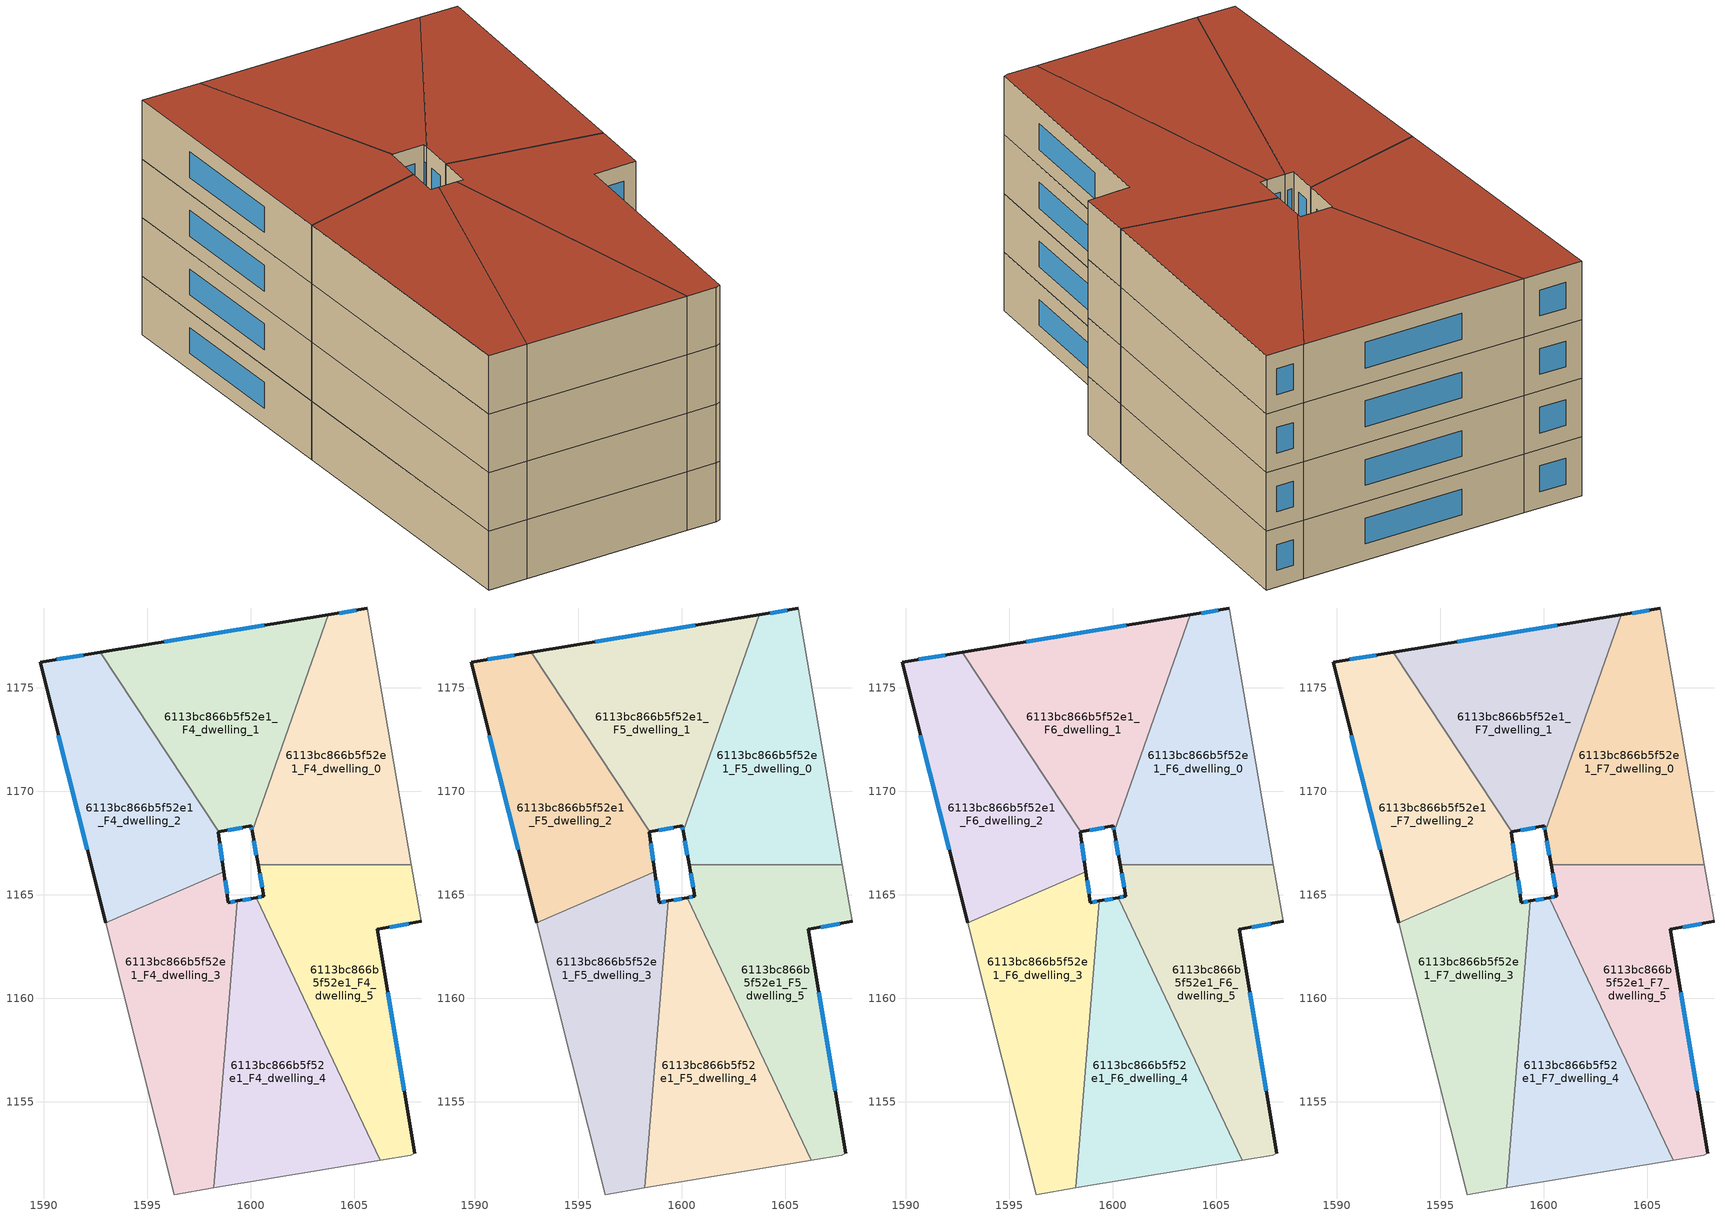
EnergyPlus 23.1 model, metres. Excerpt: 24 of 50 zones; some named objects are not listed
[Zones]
6113bc866b5f52e1_F4_dwelling_0
 floor to 6113bc866b5f52e1_F3_dwelling_0 (EU_floor_Construction): 1605.63,1178.84 1607.76,1166.46 1600.35,1166.46 1600.07,1168.08 1603.75,1178.53 z12
 wall outside (EU_wall_Construction): 1600.07,1168.08 1600.35,1166.46 / 1605.63,1178.84 1603.75,1178.53 z12:15
 wall to 6113bc866b5f52e1_F4_dwelling_5 (EU_wall_Construction): 1600.35,1166.46 1607.76,1166.46 z12:15
 wall to 6113bc866b5f52e1_F4_dwelling_1 (EU_wall_Construction): 1603.75,1178.53 1600.07,1168.08 z12:15
 wall adiabatic (EU_wall_Construction): 1607.76,1166.46 1605.63,1178.84 z12:15
 window (EU_Window_Construction): 1600.15,1167.63 1600.27,1166.92 / 1605.1,1178.75 1604.27,1178.62 z12.84:14.16
6113bc866b5f52e1_F4_dwelling_1
 floor to 6113bc866b5f52e1_F3_dwelling_1 (EU_floor_Construction): 1603.75,1178.53 1600.07,1168.08 1600.02,1168.33 1598.46,1168.04 1592.74,1176.72 z12
 wall outside (EU_wall_Construction): 1598.46,1168.04 1600.02,1168.33 1600.07,1168.08 / 1603.75,1178.53 1592.74,1176.72 z12:15
 wall to 6113bc866b5f52e1_F4_dwelling_2 (EU_wall_Construction): 1592.74,1176.72 1598.46,1168.04 z12:15
 window (EU_Window_Construction): 1600.04,1168.26 1600.06,1168.15 / 1598.9,1168.12 1599.59,1168.25 / 1600.66,1178.02 1595.82,1177.23 z12.84:14.16
6113bc866b5f52e1_F4_dwelling_2
 floor to 6113bc866b5f52e1_F3_dwelling_2 (EU_floor_Construction): 1592.74,1176.72 1598.46,1168.04 1598.42,1168.03 1598.7,1166.12 1593,1163.66 1589.82,1176.24 z12
 wall outside (EU_wall_Construction): 1598.7,1166.12 1598.42,1168.03 1598.46,1168.04 / 1592.74,1176.72 1589.82,1176.24 1593,1163.66 z12:15
 wall to 6113bc866b5f52e1_F4_dwelling_3 (EU_wall_Construction): 1593,1163.66 1598.7,1166.12 z12:15
 window (EU_Window_Construction): 1598.62,1166.66 1598.5,1167.5 / 1590.71,1172.72 1592.11,1167.19 / 1591.92,1176.59 1590.64,1176.38 z12.84:14.16
6113bc866b5f52e1_F4_dwelling_3
 floor to 6113bc866b5f52e1_F3_dwelling_3 (EU_floor_Construction): 1598.7,1166.12 1598.92,1164.63 1599.36,1164.71 1598.22,1150.84 1596.32,1150.52 1593,1163.66 z12
 wall outside (EU_wall_Construction): 1599.36,1164.71 1598.92,1164.63 1598.7,1166.12 z12:15
 wall to 6113bc866b5f52e1_F4_dwelling_4 (EU_wall_Construction): 1598.22,1150.84 1599.36,1164.71 z12:15
 wall adiabatic (EU_wall_Construction): 1593,1163.66 1596.32,1150.52 1598.22,1150.84 z12:15
 window (EU_Window_Construction): 1598.86,1165.05 1598.76,1165.7 / 1599.24,1164.69 1599.04,1164.65 z12.84:14.16
6113bc866b5f52e1_F4_dwelling_4
 floor to 6113bc866b5f52e1_F3_dwelling_4 (EU_floor_Construction): 1600.26,1164.87 1606.25,1152.17 1598.22,1150.84 1599.36,1164.71 z12
 wall outside (EU_wall_Construction): 1600.26,1164.87 1599.36,1164.71 z12:15
 wall to 6113bc866b5f52e1_F4_dwelling_5 (EU_wall_Construction): 1606.25,1152.17 1600.26,1164.87 z12:15
 wall adiabatic (EU_wall_Construction): 1598.22,1150.84 1606.25,1152.17 z12:15
 window (EU_Window_Construction): 1600.01,1164.82 1599.61,1164.75 z12.84:14.16
6113bc866b5f52e1_F4_dwelling_5
 floor to 6113bc866b5f52e1_F3_dwelling_5 (EU_floor_Construction): 1607.76,1166.46 1608.23,1163.73 1606.13,1163.33 1607.93,1152.52 1607.72,1152.42 1606.25,1152.17 1600.26,1164.87 1600.62,1164.93 1600.35,1166.46 z12
 wall outside (EU_wall_Construction): 1600.35,1166.46 1600.62,1164.93 1600.26,1164.87 / 1607.93,1152.52 1606.13,1163.33 1608.23,1163.73 z12:15
 wall adiabatic (EU_wall_Construction): 1608.23,1163.73 1607.76,1166.46 / 1606.25,1152.17 1607.72,1152.42 1607.93,1152.52 z12:15
 window (EU_Window_Construction): 1600.52,1164.91 1600.36,1164.88 / 1600.43,1166.03 1600.55,1165.36 / 1606.72,1163.44 1607.64,1163.61 / 1607.42,1155.55 1606.63,1160.3 z12.84:14.16
6113bc866b5f52e1_F5_dwelling_0
 floor to 6113bc866b5f52e1_F4_dwelling_0 (EU_floor_Construction): 1605.63,1178.84 1607.76,1166.46 1600.35,1166.46 1600.07,1168.08 1603.75,1178.53 z15
 wall outside (EU_wall_Construction): 1600.07,1168.08 1600.35,1166.46 / 1605.63,1178.84 1603.75,1178.53 z15:18
 wall to 6113bc866b5f52e1_F5_dwelling_5 (EU_wall_Construction): 1600.35,1166.46 1607.76,1166.46 z15:18
 wall to 6113bc866b5f52e1_F5_dwelling_1 (EU_wall_Construction): 1603.75,1178.53 1600.07,1168.08 z15:18
 wall adiabatic (EU_wall_Construction): 1607.76,1166.46 1605.63,1178.84 z15:18
 window (EU_Window_Construction): 1600.15,1167.63 1600.27,1166.92 / 1605.1,1178.75 1604.27,1178.62 z15.84:17.16
6113bc866b5f52e1_F5_dwelling_1
 floor to 6113bc866b5f52e1_F4_dwelling_1 (EU_floor_Construction): 1603.75,1178.53 1600.07,1168.08 1600.02,1168.33 1598.46,1168.04 1592.74,1176.72 z15
 wall outside (EU_wall_Construction): 1598.46,1168.04 1600.02,1168.33 1600.07,1168.08 / 1603.75,1178.53 1592.74,1176.72 z15:18
 wall to 6113bc866b5f52e1_F5_dwelling_2 (EU_wall_Construction): 1592.74,1176.72 1598.46,1168.04 z15:18
 window (EU_Window_Construction): 1600.04,1168.26 1600.06,1168.15 / 1598.9,1168.12 1599.59,1168.25 / 1600.66,1178.02 1595.82,1177.23 z15.84:17.16
6113bc866b5f52e1_F5_dwelling_2
 floor to 6113bc866b5f52e1_F4_dwelling_2 (EU_floor_Construction): 1592.74,1176.72 1598.46,1168.04 1598.42,1168.03 1598.7,1166.12 1593,1163.66 1589.82,1176.24 z15
 wall outside (EU_wall_Construction): 1598.7,1166.12 1598.42,1168.03 1598.46,1168.04 / 1592.74,1176.72 1589.82,1176.24 1593,1163.66 z15:18
 wall to 6113bc866b5f52e1_F5_dwelling_3 (EU_wall_Construction): 1593,1163.66 1598.7,1166.12 z15:18
 window (EU_Window_Construction): 1598.62,1166.66 1598.5,1167.5 / 1590.71,1172.72 1592.11,1167.19 / 1591.92,1176.59 1590.64,1176.38 z15.84:17.16
6113bc866b5f52e1_F5_dwelling_3
 floor to 6113bc866b5f52e1_F4_dwelling_3 (EU_floor_Construction): 1598.7,1166.12 1598.92,1164.63 1599.36,1164.71 1598.22,1150.84 1596.32,1150.52 1593,1163.66 z15
 wall outside (EU_wall_Construction): 1599.36,1164.71 1598.92,1164.63 1598.7,1166.12 z15:18
 wall to 6113bc866b5f52e1_F5_dwelling_4 (EU_wall_Construction): 1598.22,1150.84 1599.36,1164.71 z15:18
 wall adiabatic (EU_wall_Construction): 1593,1163.66 1596.32,1150.52 1598.22,1150.84 z15:18
 window (EU_Window_Construction): 1598.86,1165.05 1598.76,1165.7 / 1599.24,1164.69 1599.04,1164.65 z15.84:17.16
6113bc866b5f52e1_F5_dwelling_4
 floor to 6113bc866b5f52e1_F4_dwelling_4 (EU_floor_Construction): 1600.26,1164.87 1606.25,1152.17 1598.22,1150.84 1599.36,1164.71 z15
 wall outside (EU_wall_Construction): 1600.26,1164.87 1599.36,1164.71 z15:18
 wall to 6113bc866b5f52e1_F5_dwelling_5 (EU_wall_Construction): 1606.25,1152.17 1600.26,1164.87 z15:18
 wall adiabatic (EU_wall_Construction): 1598.22,1150.84 1606.25,1152.17 z15:18
 window (EU_Window_Construction): 1600.01,1164.82 1599.61,1164.75 z15.84:17.16
6113bc866b5f52e1_F5_dwelling_5
 floor to 6113bc866b5f52e1_F4_dwelling_5 (EU_floor_Construction): 1607.76,1166.46 1608.23,1163.73 1606.13,1163.33 1607.93,1152.52 1607.72,1152.42 1606.25,1152.17 1600.26,1164.87 1600.62,1164.93 1600.35,1166.46 z15
 wall outside (EU_wall_Construction): 1600.35,1166.46 1600.62,1164.93 1600.26,1164.87 / 1607.93,1152.52 1606.13,1163.33 1608.23,1163.73 z15:18
 wall adiabatic (EU_wall_Construction): 1608.23,1163.73 1607.76,1166.46 / 1606.25,1152.17 1607.72,1152.42 1607.93,1152.52 z15:18
 window (EU_Window_Construction): 1600.52,1164.91 1600.36,1164.88 / 1600.43,1166.03 1600.55,1165.36 / 1606.72,1163.44 1607.64,1163.61 / 1607.42,1155.55 1606.63,1160.3 z15.84:17.16
6113bc866b5f52e1_F6_dwelling_0
 floor to 6113bc866b5f52e1_F5_dwelling_0 (EU_floor_Construction): 1605.63,1178.84 1607.76,1166.46 1600.35,1166.46 1600.07,1168.08 1603.75,1178.53 z18
 wall outside (EU_wall_Construction): 1600.07,1168.08 1600.35,1166.46 / 1605.63,1178.84 1603.75,1178.53 z18:21
 wall to 6113bc866b5f52e1_F6_dwelling_5 (EU_wall_Construction): 1600.35,1166.46 1607.76,1166.46 z18:21
 wall to 6113bc866b5f52e1_F6_dwelling_1 (EU_wall_Construction): 1603.75,1178.53 1600.07,1168.08 z18:21
 wall adiabatic (EU_wall_Construction): 1607.76,1166.46 1605.63,1178.84 z18:21
 window (EU_Window_Construction): 1600.15,1167.63 1600.27,1166.92 / 1605.1,1178.75 1604.27,1178.62 z18.84:20.16
6113bc866b5f52e1_F6_dwelling_1
 floor to 6113bc866b5f52e1_F5_dwelling_1 (EU_floor_Construction): 1603.75,1178.53 1600.07,1168.08 1600.02,1168.33 1598.46,1168.04 1592.74,1176.72 z18
 wall outside (EU_wall_Construction): 1598.46,1168.04 1600.02,1168.33 1600.07,1168.08 / 1603.75,1178.53 1592.74,1176.72 z18:21
 wall to 6113bc866b5f52e1_F6_dwelling_2 (EU_wall_Construction): 1592.74,1176.72 1598.46,1168.04 z18:21
 window (EU_Window_Construction): 1600.04,1168.26 1600.06,1168.15 / 1598.9,1168.12 1599.59,1168.25 / 1600.66,1178.02 1595.82,1177.23 z18.84:20.16
6113bc866b5f52e1_F6_dwelling_2
 floor to 6113bc866b5f52e1_F5_dwelling_2 (EU_floor_Construction): 1592.74,1176.72 1598.46,1168.04 1598.42,1168.03 1598.7,1166.12 1593,1163.66 1589.82,1176.24 z18
 wall outside (EU_wall_Construction): 1598.7,1166.12 1598.42,1168.03 1598.46,1168.04 / 1592.74,1176.72 1589.82,1176.24 1593,1163.66 z18:21
 wall to 6113bc866b5f52e1_F6_dwelling_3 (EU_wall_Construction): 1593,1163.66 1598.7,1166.12 z18:21
 window (EU_Window_Construction): 1598.62,1166.66 1598.5,1167.5 / 1590.71,1172.72 1592.11,1167.19 / 1591.92,1176.59 1590.64,1176.38 z18.84:20.16
6113bc866b5f52e1_F6_dwelling_3
 floor to 6113bc866b5f52e1_F5_dwelling_3 (EU_floor_Construction): 1598.7,1166.12 1598.92,1164.63 1599.36,1164.71 1598.22,1150.84 1596.32,1150.52 1593,1163.66 z18
 wall outside (EU_wall_Construction): 1599.36,1164.71 1598.92,1164.63 1598.7,1166.12 z18:21
 wall to 6113bc866b5f52e1_F6_dwelling_4 (EU_wall_Construction): 1598.22,1150.84 1599.36,1164.71 z18:21
 wall adiabatic (EU_wall_Construction): 1593,1163.66 1596.32,1150.52 1598.22,1150.84 z18:21
 window (EU_Window_Construction): 1598.86,1165.05 1598.76,1165.7 / 1599.24,1164.69 1599.04,1164.65 z18.84:20.16
6113bc866b5f52e1_F6_dwelling_4
 floor to 6113bc866b5f52e1_F5_dwelling_4 (EU_floor_Construction): 1600.26,1164.87 1606.25,1152.17 1598.22,1150.84 1599.36,1164.71 z18
 wall outside (EU_wall_Construction): 1600.26,1164.87 1599.36,1164.71 z18:21
 wall to 6113bc866b5f52e1_F6_dwelling_5 (EU_wall_Construction): 1606.25,1152.17 1600.26,1164.87 z18:21
 wall adiabatic (EU_wall_Construction): 1598.22,1150.84 1606.25,1152.17 z18:21
 window (EU_Window_Construction): 1600.01,1164.82 1599.61,1164.75 z18.84:20.16
6113bc866b5f52e1_F6_dwelling_5
 floor to 6113bc866b5f52e1_F5_dwelling_5 (EU_floor_Construction): 1607.76,1166.46 1608.23,1163.73 1606.13,1163.33 1607.93,1152.52 1607.72,1152.42 1606.25,1152.17 1600.26,1164.87 1600.62,1164.93 1600.35,1166.46 z18
 wall outside (EU_wall_Construction): 1600.35,1166.46 1600.62,1164.93 1600.26,1164.87 / 1607.93,1152.52 1606.13,1163.33 1608.23,1163.73 z18:21
 wall adiabatic (EU_wall_Construction): 1608.23,1163.73 1607.76,1166.46 / 1606.25,1152.17 1607.72,1152.42 1607.93,1152.52 z18:21
 window (EU_Window_Construction): 1600.52,1164.91 1600.36,1164.88 / 1600.43,1166.03 1600.55,1165.36 / 1606.72,1163.44 1607.64,1163.61 / 1607.42,1155.55 1606.63,1160.3 z18.84:20.16
6113bc866b5f52e1_F7_dwelling_0
 floor to 6113bc866b5f52e1_F6_dwelling_0 (EU_floor_Construction): 1605.63,1178.84 1607.76,1166.46 1600.35,1166.46 1600.07,1168.08 1603.75,1178.53 z21
 wall outside (EU_wall_Construction): 1600.07,1168.08 1600.35,1166.46 / 1605.63,1178.84 1603.75,1178.53 z21:24
 wall to 6113bc866b5f52e1_F7_dwelling_5 (EU_wall_Construction): 1600.35,1166.46 1607.76,1166.46 z21:24
 wall to 6113bc866b5f52e1_F7_dwelling_1 (EU_wall_Construction): 1603.75,1178.53 1600.07,1168.08 z21:24
 wall adiabatic (EU_wall_Construction): 1607.76,1166.46 1605.63,1178.84 z21:24
 window (EU_Window_Construction): 1600.15,1167.63 1600.27,1166.92 / 1605.1,1178.75 1604.27,1178.62 z21.84:23.16
 roof outside (EU_roof_Construction): 1607.76,1166.46 1605.63,1178.84 1603.75,1178.53 1600.07,1168.08 1600.35,1166.46 z24
6113bc866b5f52e1_F7_dwelling_1
 floor to 6113bc866b5f52e1_F6_dwelling_1 (EU_floor_Construction): 1603.75,1178.53 1600.07,1168.08 1600.02,1168.33 1598.46,1168.04 1592.74,1176.72 z21
 wall outside (EU_wall_Construction): 1598.46,1168.04 1600.02,1168.33 1600.07,1168.08 / 1603.75,1178.53 1592.74,1176.72 z21:24
 wall to 6113bc866b5f52e1_F7_dwelling_2 (EU_wall_Construction): 1592.74,1176.72 1598.46,1168.04 z21:24
 window (EU_Window_Construction): 1600.04,1168.26 1600.06,1168.15 / 1598.9,1168.12 1599.59,1168.25 / 1600.66,1178.02 1595.82,1177.23 z21.84:23.16
 roof outside (EU_roof_Construction): 1600.07,1168.08 1603.75,1178.53 1592.74,1176.72 1598.46,1168.04 1600.02,1168.33 z24
6113bc866b5f52e1_F7_dwelling_2
 floor to 6113bc866b5f52e1_F6_dwelling_2 (EU_floor_Construction): 1592.74,1176.72 1598.46,1168.04 1598.42,1168.03 1598.7,1166.12 1593,1163.66 1589.82,1176.24 z21
 wall outside (EU_wall_Construction): 1598.7,1166.12 1598.42,1168.03 1598.46,1168.04 / 1592.74,1176.72 1589.82,1176.24 1593,1163.66 z21:24
 wall to 6113bc866b5f52e1_F7_dwelling_3 (EU_wall_Construction): 1593,1163.66 1598.7,1166.12 z21:24
 window (EU_Window_Construction): 1598.62,1166.66 1598.5,1167.5 / 1590.71,1172.72 1592.11,1167.19 / 1591.92,1176.59 1590.64,1176.38 z21.84:23.16
 roof outside (EU_roof_Construction): 1598.7,1166.12 1598.42,1168.03 1598.46,1168.04 1592.74,1176.72 1589.82,1176.24 1593,1163.66 z24
6113bc866b5f52e1_F7_dwelling_3
 floor to 6113bc866b5f52e1_F6_dwelling_3 (EU_floor_Construction): 1598.7,1166.12 1598.92,1164.63 1599.36,1164.71 1598.22,1150.84 1596.32,1150.52 1593,1163.66 z21
 wall outside (EU_wall_Construction): 1599.36,1164.71 1598.92,1164.63 1598.7,1166.12 z21:24
 wall to 6113bc866b5f52e1_F7_dwelling_4 (EU_wall_Construction): 1598.22,1150.84 1599.36,1164.71 z21:24
 wall adiabatic (EU_wall_Construction): 1593,1163.66 1596.32,1150.52 1598.22,1150.84 z21:24
 window (EU_Window_Construction): 1598.86,1165.05 1598.76,1165.7 / 1599.24,1164.69 1599.04,1164.65 z21.84:23.16
 roof outside (EU_roof_Construction): 1598.22,1150.84 1599.36,1164.71 1598.92,1164.63 1598.7,1166.12 1593,1163.66 1596.32,1150.52 z24
6113bc866b5f52e1_F7_dwelling_4
 floor to 6113bc866b5f52e1_F6_dwelling_4 (EU_floor_Construction): 1600.26,1164.87 1606.25,1152.17 1598.22,1150.84 1599.36,1164.71 z21
 wall outside (EU_wall_Construction): 1600.26,1164.87 1599.36,1164.71 z21:24
 wall to 6113bc866b5f52e1_F7_dwelling_5 (EU_wall_Construction): 1606.25,1152.17 1600.26,1164.87 z21:24
 wall adiabatic (EU_wall_Construction): 1598.22,1150.84 1606.25,1152.17 z21:24
 window (EU_Window_Construction): 1600.01,1164.82 1599.61,1164.75 z21.84:23.16
 roof outside (EU_roof_Construction): 1606.25,1152.17 1600.26,1164.87 1599.36,1164.71 1598.22,1150.84 z24
6113bc866b5f52e1_F7_dwelling_5
 floor to 6113bc866b5f52e1_F6_dwelling_5 (EU_floor_Construction): 1607.76,1166.46 1608.23,1163.73 1606.13,1163.33 1607.93,1152.52 1607.72,1152.42 1606.25,1152.17 1600.26,1164.87 1600.62,1164.93 1600.35,1166.46 z21
 wall outside (EU_wall_Construction): 1600.35,1166.46 1600.62,1164.93 1600.26,1164.87 / 1607.93,1152.52 1606.13,1163.33 1608.23,1163.73 z21:24
 wall adiabatic (EU_wall_Construction): 1608.23,1163.73 1607.76,1166.46 / 1606.25,1152.17 1607.72,1152.42 1607.93,1152.52 z21:24
 window (EU_Window_Construction): 1600.52,1164.91 1600.36,1164.88 / 1600.43,1166.03 1600.55,1165.36 / 1606.72,1163.44 1607.64,1163.61 / 1607.42,1155.55 1606.63,1160.3 z21.84:23.16
 roof outside (EU_roof_Construction): 1607.93,1152.52 1606.13,1163.33 1608.23,1163.73 1607.76,1166.46 1600.35,1166.46 1600.62,1164.93 1600.26,1164.87 1606.25,1152.17 1607.72,1152.42 z24
[Building]
EU S2 Campaign: North Axis=0; Terrain=City; Solar Distribution=FullExterior
[Site:Location]
Lyon-Bron: Latitude=45.75; Longitude=5; Time Zone=1; Elevation=198
[SizingPeriod:WeatherFileDays]
AnnualSizingPeriod: Begin Month=1; Begin Day of Month=1; End Month=12; End Day of Month=31; Day of Week for Start Day=Monday; Use Weather File Daylight Saving Period=No; Use Weather File Rain and Snow Indicators=No
[MATERIAL]
EU_InternalMass_Material: Roughness=MediumRough; Thickness=0.1; Conductivity=1; Density=1800; Specific Heat=900; Thermal Absorptance=0.9; Solar Absorptance=0.7; Visible Absorptance=0.7
[MATERIAL:NOMASS] Roughness=MediumRough; Thermal Absorptance=0.9; Solar Absorptance=0.7; Visible Absorptance=0.7
Name | Thermal Resistance
EU_wall_NoMass | 0.776494
EU_roof_NoMass | 0.486893
EU_floor_NoMass | 0.421597
[WINDOWMATERIAL:SIMPLEGLAZINGSYSTEM]
EU_Window_SimpleGlazing: UFactor=4.24961; Solar Heat Gain Coefficient=0.83; Visible Transmittance=0.83
[CONSTRUCTION]
EU_wall_Construction: EU_wall_NoMass
EU_roof_Construction: EU_roof_NoMass
EU_floor_Construction: EU_floor_NoMass
EU_Window_Construction: EU_Window_SimpleGlazing
EU_InternalMass_Construction: EU_InternalMass_Material
[ZONE] Type=1; Multiplier=1; Ceiling Height=autocalculate; Floor Area=autocalculate; Part of Total Floor Area=Yes
Name | Volume
6113bc866b5f52e1_F4_dwelling_0; 6113bc866b5f52e1_F5_dwelling_0; 6113bc866b5f52e1_F6_dwelling_0; 6113bc866b5f52e1_F7_dwelling_0 | 183.298
6113bc866b5f52e1_F4_dwelling_1; 6113bc866b5f52e1_F5_dwelling_1; 6113bc866b5f52e1_F6_dwelling_1; 6113bc866b5f52e1_F7_dwelling_1 | 183.272
6113bc866b5f52e1_F4_dwelling_2; 6113bc866b5f52e1_F5_dwelling_2; 6113bc866b5f52e1_F6_dwelling_2; 6113bc866b5f52e1_F7_dwelling_2 | 183.293
6113bc866b5f52e1_F4_dwelling_3; 6113bc866b5f52e1_F5_dwelling_3; 6113bc866b5f52e1_F6_dwelling_3; 6113bc866b5f52e1_F7_dwelling_3 | 183.273
6113bc866b5f52e1_F4_dwelling_4; 6113bc866b5f52e1_F5_dwelling_4; 6113bc866b5f52e1_F6_dwelling_4; 6113bc866b5f52e1_F7_dwelling_4 | 183.283
6113bc866b5f52e1_F4_dwelling_5; 6113bc866b5f52e1_F5_dwelling_5; 6113bc866b5f52e1_F6_dwelling_5; 6113bc866b5f52e1_F7_dwelling_5 | 183.282
[INTERNALMASS] Construction=EU_InternalMass_Construction
Name | Zone or ZoneList | Surface Area
6113bc866b5f52e1_F4_dwelling_0_EU_InternalMass | 6113bc866b5f52e1_F4_dwelling_0 | 61.0996
6113bc866b5f52e1_F4_dwelling_1_EU_InternalMass | 6113bc866b5f52e1_F4_dwelling_1 | 61.0905
6113bc866b5f52e1_F4_dwelling_2_EU_InternalMass | 6113bc866b5f52e1_F4_dwelling_2 | 61.0973
6113bc866b5f52e1_F4_dwelling_3_EU_InternalMass | 6113bc866b5f52e1_F4_dwelling_3 | 61.0908
6113bc866b5f52e1_F4_dwelling_4_EU_InternalMass | 6113bc866b5f52e1_F4_dwelling_4 | 61.0944
6113bc866b5f52e1_F4_dwelling_5_EU_InternalMass | 6113bc866b5f52e1_F4_dwelling_5 | 61.0943
6113bc866b5f52e1_F5_dwelling_0_EU_InternalMass | 6113bc866b5f52e1_F5_dwelling_0 | 61.0996
6113bc866b5f52e1_F5_dwelling_1_EU_InternalMass | 6113bc866b5f52e1_F5_dwelling_1 | 61.0905
6113bc866b5f52e1_F5_dwelling_2_EU_InternalMass | 6113bc866b5f52e1_F5_dwelling_2 | 61.0973
6113bc866b5f52e1_F5_dwelling_3_EU_InternalMass | 6113bc866b5f52e1_F5_dwelling_3 | 61.0908
6113bc866b5f52e1_F5_dwelling_4_EU_InternalMass | 6113bc866b5f52e1_F5_dwelling_4 | 61.0944
6113bc866b5f52e1_F5_dwelling_5_EU_InternalMass | 6113bc866b5f52e1_F5_dwelling_5 | 61.0943
6113bc866b5f52e1_F6_dwelling_0_EU_InternalMass | 6113bc866b5f52e1_F6_dwelling_0 | 61.0996
6113bc866b5f52e1_F6_dwelling_1_EU_InternalMass | 6113bc866b5f52e1_F6_dwelling_1 | 61.0905
6113bc866b5f52e1_F6_dwelling_2_EU_InternalMass | 6113bc866b5f52e1_F6_dwelling_2 | 61.0973
6113bc866b5f52e1_F6_dwelling_3_EU_InternalMass | 6113bc866b5f52e1_F6_dwelling_3 | 61.0908
6113bc866b5f52e1_F6_dwelling_4_EU_InternalMass | 6113bc866b5f52e1_F6_dwelling_4 | 61.0944
6113bc866b5f52e1_F6_dwelling_5_EU_InternalMass | 6113bc866b5f52e1_F6_dwelling_5 | 61.0943
6113bc866b5f52e1_F7_dwelling_0_EU_InternalMass | 6113bc866b5f52e1_F7_dwelling_0 | 61.0996
6113bc866b5f52e1_F7_dwelling_1_EU_InternalMass | 6113bc866b5f52e1_F7_dwelling_1 | 61.0905
6113bc866b5f52e1_F7_dwelling_2_EU_InternalMass | 6113bc866b5f52e1_F7_dwelling_2 | 61.0973
6113bc866b5f52e1_F7_dwelling_3_EU_InternalMass | 6113bc866b5f52e1_F7_dwelling_3 | 61.0908
6113bc866b5f52e1_F7_dwelling_4_EU_InternalMass | 6113bc866b5f52e1_F7_dwelling_4 | 61.0944
6113bc866b5f52e1_F7_dwelling_5_EU_InternalMass | 6113bc866b5f52e1_F7_dwelling_5 | 61.0943
[OTHEREQUIPMENT] Fuel Type=Electricity; Design Level Calculation Method=Watts/Area; Power per Zone Floor Area=1; Fraction Latent=0; Fraction Radiant=0; Fraction Lost=0; Carbon Dioxide Generation Rate=0; EndUse Subcategory=EU_Step8_InternalGains
Name | Zone or ZoneList or Space or SpaceList | Schedule
EU_Step8_InternalGain_6113bc866b5f52e1_F4_dwelling_0_f000 | 6113bc866b5f52e1_F4_dwelling_0 | EU_Step8_GainSchedule_6113bc866b5f52e1_F4_dwelling_0_f000
EU_Step8_InternalGain_6113bc866b5f52e1_F4_dwelling_1_f000 | 6113bc866b5f52e1_F4_dwelling_1 | EU_Step8_GainSchedule_6113bc866b5f52e1_F4_dwelling_1_f000
EU_Step8_InternalGain_6113bc866b5f52e1_F4_dwelling_2_f000 | 6113bc866b5f52e1_F4_dwelling_2 | EU_Step8_GainSchedule_6113bc866b5f52e1_F4_dwelling_2_f000
EU_Step8_InternalGain_6113bc866b5f52e1_F4_dwelling_3_f000 | 6113bc866b5f52e1_F4_dwelling_3 | EU_Step8_GainSchedule_6113bc866b5f52e1_F4_dwelling_3_f000
EU_Step8_InternalGain_6113bc866b5f52e1_F4_dwelling_4_f000 | 6113bc866b5f52e1_F4_dwelling_4 | EU_Step8_GainSchedule_6113bc866b5f52e1_F4_dwelling_4_f000
EU_Step8_InternalGain_6113bc866b5f52e1_F4_dwelling_5_f000 | 6113bc866b5f52e1_F4_dwelling_5 | EU_Step8_GainSchedule_6113bc866b5f52e1_F4_dwelling_5_f000
EU_Step8_InternalGain_6113bc866b5f52e1_F5_dwelling_0_f000 | 6113bc866b5f52e1_F5_dwelling_0 | EU_Step8_GainSchedule_6113bc866b5f52e1_F5_dwelling_0_f000
EU_Step8_InternalGain_6113bc866b5f52e1_F5_dwelling_1_f000 | 6113bc866b5f52e1_F5_dwelling_1 | EU_Step8_GainSchedule_6113bc866b5f52e1_F5_dwelling_1_f000
EU_Step8_InternalGain_6113bc866b5f52e1_F5_dwelling_2_f000 | 6113bc866b5f52e1_F5_dwelling_2 | EU_Step8_GainSchedule_6113bc866b5f52e1_F5_dwelling_2_f000
EU_Step8_InternalGain_6113bc866b5f52e1_F5_dwelling_3_f000 | 6113bc866b5f52e1_F5_dwelling_3 | EU_Step8_GainSchedule_6113bc866b5f52e1_F5_dwelling_3_f000
EU_Step8_InternalGain_6113bc866b5f52e1_F5_dwelling_4_f000 | 6113bc866b5f52e1_F5_dwelling_4 | EU_Step8_GainSchedule_6113bc866b5f52e1_F5_dwelling_4_f000
EU_Step8_InternalGain_6113bc866b5f52e1_F5_dwelling_5_f000 | 6113bc866b5f52e1_F5_dwelling_5 | EU_Step8_GainSchedule_6113bc866b5f52e1_F5_dwelling_5_f000
EU_Step8_InternalGain_6113bc866b5f52e1_F6_dwelling_0_f000 | 6113bc866b5f52e1_F6_dwelling_0 | EU_Step8_GainSchedule_6113bc866b5f52e1_F6_dwelling_0_f000
EU_Step8_InternalGain_6113bc866b5f52e1_F6_dwelling_1_f000 | 6113bc866b5f52e1_F6_dwelling_1 | EU_Step8_GainSchedule_6113bc866b5f52e1_F6_dwelling_1_f000
EU_Step8_InternalGain_6113bc866b5f52e1_F6_dwelling_2_f000 | 6113bc866b5f52e1_F6_dwelling_2 | EU_Step8_GainSchedule_6113bc866b5f52e1_F6_dwelling_2_f000
EU_Step8_InternalGain_6113bc866b5f52e1_F6_dwelling_3_f000 | 6113bc866b5f52e1_F6_dwelling_3 | EU_Step8_GainSchedule_6113bc866b5f52e1_F6_dwelling_3_f000
EU_Step8_InternalGain_6113bc866b5f52e1_F6_dwelling_4_f000 | 6113bc866b5f52e1_F6_dwelling_4 | EU_Step8_GainSchedule_6113bc866b5f52e1_F6_dwelling_4_f000
EU_Step8_InternalGain_6113bc866b5f52e1_F6_dwelling_5_f000 | 6113bc866b5f52e1_F6_dwelling_5 | EU_Step8_GainSchedule_6113bc866b5f52e1_F6_dwelling_5_f000
EU_Step8_InternalGain_6113bc866b5f52e1_F7_dwelling_0_f000 | 6113bc866b5f52e1_F7_dwelling_0 | EU_Step8_GainSchedule_6113bc866b5f52e1_F7_dwelling_0_f000
EU_Step8_InternalGain_6113bc866b5f52e1_F7_dwelling_1_f000 | 6113bc866b5f52e1_F7_dwelling_1 | EU_Step8_GainSchedule_6113bc866b5f52e1_F7_dwelling_1_f000
EU_Step8_InternalGain_6113bc866b5f52e1_F7_dwelling_2_f000 | 6113bc866b5f52e1_F7_dwelling_2 | EU_Step8_GainSchedule_6113bc866b5f52e1_F7_dwelling_2_f000
EU_Step8_InternalGain_6113bc866b5f52e1_F7_dwelling_3_f000 | 6113bc866b5f52e1_F7_dwelling_3 | EU_Step8_GainSchedule_6113bc866b5f52e1_F7_dwelling_3_f000
EU_Step8_InternalGain_6113bc866b5f52e1_F7_dwelling_4_f000 | 6113bc866b5f52e1_F7_dwelling_4 | EU_Step8_GainSchedule_6113bc866b5f52e1_F7_dwelling_4_f000
EU_Step8_InternalGain_6113bc866b5f52e1_F7_dwelling_5_f000 | 6113bc866b5f52e1_F7_dwelling_5 | EU_Step8_GainSchedule_6113bc866b5f52e1_F7_dwelling_5_f000
[ZONEVENTILATION:DESIGNFLOWRATE] Schedule=EU_AlwaysOn; Design Flow Rate Calculation Method=AirChanges/Hour; Air Changes per Hour=0.693814; Ventilation Type=Natural; Fan Pressure Rise=0; Fan Total Efficiency=1; Constant Term Coefficient=1; Temperature Term Coefficient=0; Velocity Term Coefficient=0; Velocity Squared Term Coefficient=0; Minimum Indoor Temperature=-100; Maximum Indoor Temperature=100; Delta Temperature=-100; Minimum Outdoor Temperature=-100; Maximum Outdoor Temperature=100; Maximum Wind Speed=40
Name | Zone or ZoneList or Space or SpaceList
EU_ConstantAir_6113bc866b5f52e1_F4_dwelling_0 | 6113bc866b5f52e1_F4_dwelling_0
EU_ConstantAir_6113bc866b5f52e1_F4_dwelling_1 | 6113bc866b5f52e1_F4_dwelling_1
EU_ConstantAir_6113bc866b5f52e1_F4_dwelling_2 | 6113bc866b5f52e1_F4_dwelling_2
EU_ConstantAir_6113bc866b5f52e1_F4_dwelling_3 | 6113bc866b5f52e1_F4_dwelling_3
EU_ConstantAir_6113bc866b5f52e1_F4_dwelling_4 | 6113bc866b5f52e1_F4_dwelling_4
EU_ConstantAir_6113bc866b5f52e1_F4_dwelling_5 | 6113bc866b5f52e1_F4_dwelling_5
EU_ConstantAir_6113bc866b5f52e1_F5_dwelling_0 | 6113bc866b5f52e1_F5_dwelling_0
EU_ConstantAir_6113bc866b5f52e1_F5_dwelling_1 | 6113bc866b5f52e1_F5_dwelling_1
EU_ConstantAir_6113bc866b5f52e1_F5_dwelling_2 | 6113bc866b5f52e1_F5_dwelling_2
EU_ConstantAir_6113bc866b5f52e1_F5_dwelling_3 | 6113bc866b5f52e1_F5_dwelling_3
EU_ConstantAir_6113bc866b5f52e1_F5_dwelling_4 | 6113bc866b5f52e1_F5_dwelling_4
EU_ConstantAir_6113bc866b5f52e1_F5_dwelling_5 | 6113bc866b5f52e1_F5_dwelling_5
EU_ConstantAir_6113bc866b5f52e1_F6_dwelling_0 | 6113bc866b5f52e1_F6_dwelling_0
EU_ConstantAir_6113bc866b5f52e1_F6_dwelling_1 | 6113bc866b5f52e1_F6_dwelling_1
EU_ConstantAir_6113bc866b5f52e1_F6_dwelling_2 | 6113bc866b5f52e1_F6_dwelling_2
EU_ConstantAir_6113bc866b5f52e1_F6_dwelling_3 | 6113bc866b5f52e1_F6_dwelling_3
EU_ConstantAir_6113bc866b5f52e1_F6_dwelling_4 | 6113bc866b5f52e1_F6_dwelling_4
EU_ConstantAir_6113bc866b5f52e1_F6_dwelling_5 | 6113bc866b5f52e1_F6_dwelling_5
EU_ConstantAir_6113bc866b5f52e1_F7_dwelling_0 | 6113bc866b5f52e1_F7_dwelling_0
EU_ConstantAir_6113bc866b5f52e1_F7_dwelling_1 | 6113bc866b5f52e1_F7_dwelling_1
EU_ConstantAir_6113bc866b5f52e1_F7_dwelling_2 | 6113bc866b5f52e1_F7_dwelling_2
EU_ConstantAir_6113bc866b5f52e1_F7_dwelling_3 | 6113bc866b5f52e1_F7_dwelling_3
EU_ConstantAir_6113bc866b5f52e1_F7_dwelling_4 | 6113bc866b5f52e1_F7_dwelling_4
EU_ConstantAir_6113bc866b5f52e1_F7_dwelling_5 | 6113bc866b5f52e1_F7_dwelling_5
[HVACTEMPLATE:ZONE:IDEALLOADSAIRSYSTEM] System Availability Schedule=EU_AlwaysOn; Maximum Heating Supply Air Temperature=50; Minimum Cooling Supply Air Temperature=13; Maximum Heating Supply Air Humidity Ratio=0.0156; Minimum Cooling Supply Air Humidity Ratio=0.0077; Heating Limit=NoLimit; Cooling Limit=NoLimit; Heating Availability Schedule=EU_AlwaysOn; Cooling Availability Schedule=EU_CoolingOff; Dehumidification Control Type=ConstantSensibleHeatRatio; Cooling Sensible Heat Ratio=0.7; Dehumidification Setpoint=60; Humidification Control Type=None; Humidification Setpoint=30; Outdoor Air Method=None; Outdoor Air Flow Rate per Person=0.00944; Outdoor Air Flow Rate per Zone Floor Area=0; Outdoor Air Flow Rate per Zone=0; Demand Controlled Ventilation Type=None; Outdoor Air Economizer Type=NoEconomizer; Heat Recovery Type=None; Sensible Heat Recovery Effectiveness=0.7; Latent Heat Recovery Effectiveness=0.65
Name | Template Thermostat
6113bc866b5f52e1_F4_dwelling_0 | EU_HeatOnly_6113bc866b5f52e1_F4_dwelling_0
6113bc866b5f52e1_F4_dwelling_1 | EU_HeatOnly_6113bc866b5f52e1_F4_dwelling_1
6113bc866b5f52e1_F4_dwelling_2 | EU_HeatOnly_6113bc866b5f52e1_F4_dwelling_2
6113bc866b5f52e1_F4_dwelling_3 | EU_HeatOnly_6113bc866b5f52e1_F4_dwelling_3
6113bc866b5f52e1_F4_dwelling_4 | EU_HeatOnly_6113bc866b5f52e1_F4_dwelling_4
6113bc866b5f52e1_F4_dwelling_5 | EU_HeatOnly_6113bc866b5f52e1_F4_dwelling_5
6113bc866b5f52e1_F5_dwelling_0 | EU_HeatOnly_6113bc866b5f52e1_F5_dwelling_0
6113bc866b5f52e1_F5_dwelling_1 | EU_HeatOnly_6113bc866b5f52e1_F5_dwelling_1
6113bc866b5f52e1_F5_dwelling_2 | EU_HeatOnly_6113bc866b5f52e1_F5_dwelling_2
6113bc866b5f52e1_F5_dwelling_3 | EU_HeatOnly_6113bc866b5f52e1_F5_dwelling_3
6113bc866b5f52e1_F5_dwelling_4 | EU_HeatOnly_6113bc866b5f52e1_F5_dwelling_4
6113bc866b5f52e1_F5_dwelling_5 | EU_HeatOnly_6113bc866b5f52e1_F5_dwelling_5
6113bc866b5f52e1_F6_dwelling_0 | EU_HeatOnly_6113bc866b5f52e1_F6_dwelling_0
6113bc866b5f52e1_F6_dwelling_1 | EU_HeatOnly_6113bc866b5f52e1_F6_dwelling_1
6113bc866b5f52e1_F6_dwelling_2 | EU_HeatOnly_6113bc866b5f52e1_F6_dwelling_2
6113bc866b5f52e1_F6_dwelling_3 | EU_HeatOnly_6113bc866b5f52e1_F6_dwelling_3
6113bc866b5f52e1_F6_dwelling_4 | EU_HeatOnly_6113bc866b5f52e1_F6_dwelling_4
6113bc866b5f52e1_F6_dwelling_5 | EU_HeatOnly_6113bc866b5f52e1_F6_dwelling_5
6113bc866b5f52e1_F7_dwelling_0 | EU_HeatOnly_6113bc866b5f52e1_F7_dwelling_0
6113bc866b5f52e1_F7_dwelling_1 | EU_HeatOnly_6113bc866b5f52e1_F7_dwelling_1
6113bc866b5f52e1_F7_dwelling_2 | EU_HeatOnly_6113bc866b5f52e1_F7_dwelling_2
6113bc866b5f52e1_F7_dwelling_3 | EU_HeatOnly_6113bc866b5f52e1_F7_dwelling_3
6113bc866b5f52e1_F7_dwelling_4 | EU_HeatOnly_6113bc866b5f52e1_F7_dwelling_4
6113bc866b5f52e1_F7_dwelling_5 | EU_HeatOnly_6113bc866b5f52e1_F7_dwelling_5
[SIZING:ZONE] Zone Cooling Design Supply Air Temperature Input Method=SupplyAirTemperature; Zone Cooling Design Supply Air Temperature=13; Zone Heating Design Supply Air Temperature Input Method=SupplyAirTemperature; Zone Heating Design Supply Air Temperature=50; Zone Cooling Design Supply Air Humidity Ratio=0.008; Zone Heating Design Supply Air Humidity Ratio=0.008; Cooling Design Air Flow Method=DesignDay; Cooling Design Air Flow Rate=0; Cooling Minimum Air Flow per Zone Floor Area=0.000762; Cooling Minimum Air Flow=0; Cooling Minimum Air Flow Fraction=0.2; Heating Design Air Flow Method=DesignDay; Heating Design Air Flow Rate=0; Heating Maximum Air Flow per Zone Floor Area=0.002032; Heating Maximum Air Flow=0.141576; Heating Maximum Air Flow Fraction=0.3; Account for Dedicated Outdoor Air System=No; Dedicated Outdoor Air System Control Strategy=NeutralSupplyAir; Dedicated Outdoor Air Low Setpoint Temperature for Design=autosize; Dedicated Outdoor Air High Setpoint Temperature for Design=autosize; Zone Load Sizing Method=Sensible Load Only No Latent Load; Zone Latent Cooling Design Supply Air Humidity Ratio Input Method=HumidityRatioDifference; Zone Cooling Design Supply Air Humidity Ratio Difference=0.005; Zone Latent Heating Design Supply Air Humidity Ratio Input Method=HumidityRatioDifference; Zone Humidification Design Supply Air Humidity Ratio Difference=0.005
6113bc866b5f52e1_F4_dwelling_0; 6113bc866b5f52e1_F4_dwelling_1; 6113bc866b5f52e1_F4_dwelling_2; 6113bc866b5f52e1_F4_dwelling_3; 6113bc866b5f52e1_F4_dwelling_4; 6113bc866b5f52e1_F4_dwelling_5; 6113bc866b5f52e1_F5_dwelling_0; 6113bc866b5f52e1_F5_dwelling_1; 6113bc866b5f52e1_F5_dwelling_2; 6113bc866b5f52e1_F5_dwelling_3; 6113bc866b5f52e1_F5_dwelling_4; 6113bc866b5f52e1_F5_dwelling_5; 6113bc866b5f52e1_F6_dwelling_0; 6113bc866b5f52e1_F6_dwelling_1; 6113bc866b5f52e1_F6_dwelling_2; 6113bc866b5f52e1_F6_dwelling_3; 6113bc866b5f52e1_F6_dwelling_4; 6113bc866b5f52e1_F6_dwelling_5; 6113bc866b5f52e1_F7_dwelling_0; 6113bc866b5f52e1_F7_dwelling_1; 6113bc866b5f52e1_F7_dwelling_2; 6113bc866b5f52e1_F7_dwelling_3; 6113bc866b5f52e1_F7_dwelling_4; 6113bc866b5f52e1_F7_dwelling_5
[SCHEDULE:CONSTANT]
Name | Hourly Value
EU_AlwaysOn | 1
EU_CoolingOff | 0
[SCHEDULE:FILE] Column Number=1; Rows to Skip at Top=0; Number of Hours of Data=8760; Column Separator=Comma; Interpolate to Timestep=No; Minutes per Item=60; Adjust Schedule for Daylight Savings=Yes
Name | File
EU_Step8_GainSchedule_6113bc866b5f52e1_F4_dwelling_0_f000 | ../../schedules/6113bc866b5f52e1/6113bc866b5f52e1_F4_dwelling_0_f000_gain.csv
EU_Step8_GainSchedule_6113bc866b5f52e1_F4_dwelling_1_f000 | ../../schedules/6113bc866b5f52e1/6113bc866b5f52e1_F4_dwelling_1_f000_gain.csv
EU_Step8_GainSchedule_6113bc866b5f52e1_F4_dwelling_2_f000 | ../../schedules/6113bc866b5f52e1/6113bc866b5f52e1_F4_dwelling_2_f000_gain.csv
EU_Step8_GainSchedule_6113bc866b5f52e1_F4_dwelling_3_f000 | ../../schedules/6113bc866b5f52e1/6113bc866b5f52e1_F4_dwelling_3_f000_gain.csv
EU_Step8_GainSchedule_6113bc866b5f52e1_F4_dwelling_4_f000 | ../../schedules/6113bc866b5f52e1/6113bc866b5f52e1_F4_dwelling_4_f000_gain.csv
EU_Step8_GainSchedule_6113bc866b5f52e1_F4_dwelling_5_f000 | ../../schedules/6113bc866b5f52e1/6113bc866b5f52e1_F4_dwelling_5_f000_gain.csv
EU_Step8_GainSchedule_6113bc866b5f52e1_F5_dwelling_0_f000 | ../../schedules/6113bc866b5f52e1/6113bc866b5f52e1_F5_dwelling_0_f000_gain.csv
EU_Step8_GainSchedule_6113bc866b5f52e1_F5_dwelling_1_f000 | ../../schedules/6113bc866b5f52e1/6113bc866b5f52e1_F5_dwelling_1_f000_gain.csv
EU_Step8_GainSchedule_6113bc866b5f52e1_F5_dwelling_2_f000 | ../../schedules/6113bc866b5f52e1/6113bc866b5f52e1_F5_dwelling_2_f000_gain.csv
EU_Step8_GainSchedule_6113bc866b5f52e1_F5_dwelling_3_f000 | ../../schedules/6113bc866b5f52e1/6113bc866b5f52e1_F5_dwelling_3_f000_gain.csv
EU_Step8_GainSchedule_6113bc866b5f52e1_F5_dwelling_4_f000 | ../../schedules/6113bc866b5f52e1/6113bc866b5f52e1_F5_dwelling_4_f000_gain.csv
EU_Step8_GainSchedule_6113bc866b5f52e1_F5_dwelling_5_f000 | ../../schedules/6113bc866b5f52e1/6113bc866b5f52e1_F5_dwelling_5_f000_gain.csv
EU_Step8_GainSchedule_6113bc866b5f52e1_F6_dwelling_0_f000 | ../../schedules/6113bc866b5f52e1/6113bc866b5f52e1_F6_dwelling_0_f000_gain.csv
EU_Step8_GainSchedule_6113bc866b5f52e1_F6_dwelling_1_f000 | ../../schedules/6113bc866b5f52e1/6113bc866b5f52e1_F6_dwelling_1_f000_gain.csv
EU_Step8_GainSchedule_6113bc866b5f52e1_F6_dwelling_2_f000 | ../../schedules/6113bc866b5f52e1/6113bc866b5f52e1_F6_dwelling_2_f000_gain.csv
EU_Step8_GainSchedule_6113bc866b5f52e1_F6_dwelling_3_f000 | ../../schedules/6113bc866b5f52e1/6113bc866b5f52e1_F6_dwelling_3_f000_gain.csv
EU_Step8_GainSchedule_6113bc866b5f52e1_F6_dwelling_4_f000 | ../../schedules/6113bc866b5f52e1/6113bc866b5f52e1_F6_dwelling_4_f000_gain.csv
EU_Step8_GainSchedule_6113bc866b5f52e1_F6_dwelling_5_f000 | ../../schedules/6113bc866b5f52e1/6113bc866b5f52e1_F6_dwelling_5_f000_gain.csv
EU_Step8_GainSchedule_6113bc866b5f52e1_F7_dwelling_0_f000 | ../../schedules/6113bc866b5f52e1/6113bc866b5f52e1_F7_dwelling_0_f000_gain.csv
EU_Step8_GainSchedule_6113bc866b5f52e1_F7_dwelling_1_f000 | ../../schedules/6113bc866b5f52e1/6113bc866b5f52e1_F7_dwelling_1_f000_gain.csv
EU_Step8_GainSchedule_6113bc866b5f52e1_F7_dwelling_2_f000 | ../../schedules/6113bc866b5f52e1/6113bc866b5f52e1_F7_dwelling_2_f000_gain.csv
EU_Step8_GainSchedule_6113bc866b5f52e1_F7_dwelling_3_f000 | ../../schedules/6113bc866b5f52e1/6113bc866b5f52e1_F7_dwelling_3_f000_gain.csv
EU_Step8_GainSchedule_6113bc866b5f52e1_F7_dwelling_4_f000 | ../../schedules/6113bc866b5f52e1/6113bc866b5f52e1_F7_dwelling_4_f000_gain.csv
EU_Step8_GainSchedule_6113bc866b5f52e1_F7_dwelling_5_f000 | ../../schedules/6113bc866b5f52e1/6113bc866b5f52e1_F7_dwelling_5_f000_gain.csv
